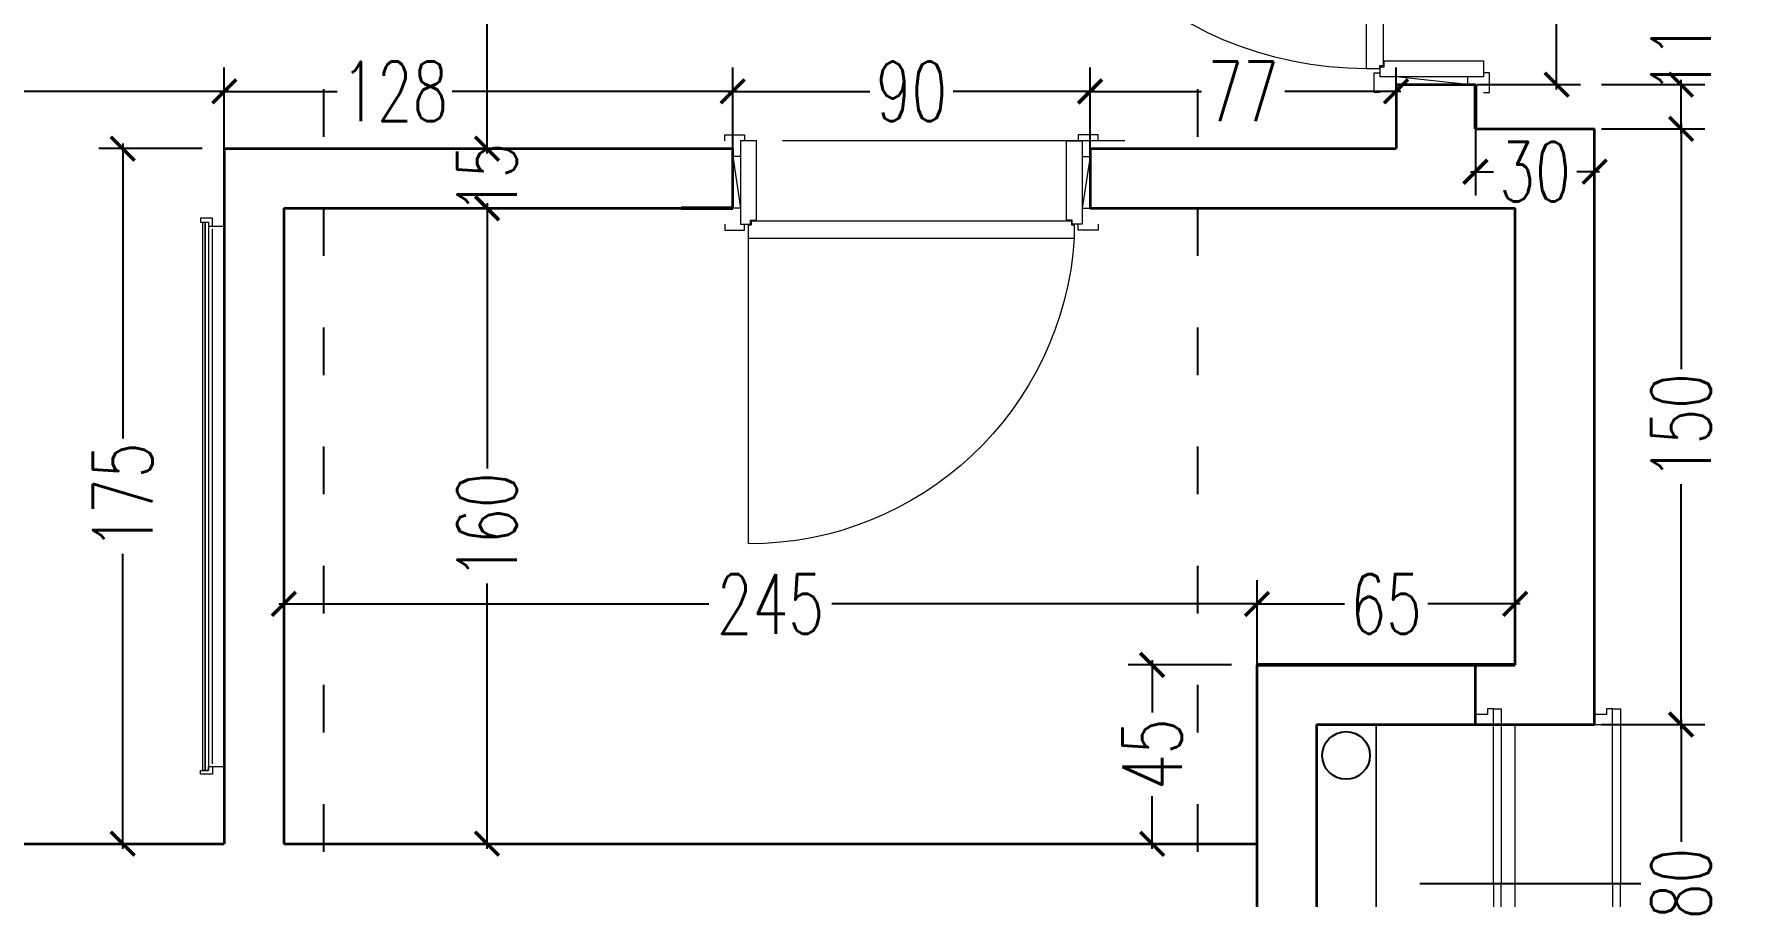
# Model space of a CAD drawing. Header units: centimetres. Extents: x -3207095 to 15275363, y -32656 to 4798027.
# Drawn here: x 685927.4 to 686358.5, y 4470238.6 to 4470455.8 of the extents above; entities that cross this region are included whole.
import ezdxf

# ---------------------------------------------------------------- set-up
doc = ezdxf.new("R2010")
doc.units = ezdxf.units.CM
doc.linetypes.add('ACAD_ISO03W100', pattern=[30, 12, -18])
doc.linetypes.add('DUZ', pattern=[500, 500])
doc.layers.get('0').update_dxf_attribs({"color": 1, "linetype": 'DUZ'})
for name, color, linetype in [('0 MC MAHAL', 94, 'Continuous'), ('DIM', 1, 'DUZ'), ('pen.kap.olc', 205, 'Continuous'), ('TESİSAT', 57, 'Continuous')]:
    doc.layers.add(name, color=color, linetype=linetype)
for name, color, linetype, lineweight in [('DUV', 220, 'Continuous', 50), ('DUVAR', 7, 'Continuous', 35), ('FE_MOBTEF.2', 33, 'Continuous', 18), ('iç duvar', 7, 'Continuous', 50), ('KAPEN', 151, 'Continuous', 9)]:
    doc.layers.add(name, color=color, linetype=linetype, lineweight=lineweight)
doc.styles.add('DIM', font='ROMANSTW.SHX', dxfattribs={"width": 0.7})
doc.dimstyles.new('1_100', dxfattribs={"dimtxt": 15, "dimasz": 6, "dimexe": 6, "dimexo": 0, "dimgap": 2, "dimtad": 0, "dimdec": 1, "dimzin": 11, "dimdsep": 46, "dimtxsty": 'DIM', "dimblk": 'ARCHTICK', "dimcen": 3, "dimdle": 1.25, "dimclrt": 2, "dimadec": 0, "dimazin": 0, "dimtfac": 1.25, "dimtdec": 1, "dimtix": 1, "dimtofl": 0, "dimtmove": 1, "dimatfit": 3, "dimldrblk": 'ARCHTICK', "dimfxl": 20, "dimfxlon": 1, "dimtolj": 1, "dimtzin": 0, "dimarcsym": 0})

# ---------------------------------------------------------------- blocks, each defined once
blk = doc.blocks.new('new block')
at = {"layer": 'KAPEN'}
for p, q in [((105202.0528, 48261.8596), (105202.0198, 48261.8596)), ((105202.0528, 48261.8526), (105202.0528, 48261.8596)), ((105202.0628, 48261.8526), (105202.0528, 48261.8526)), ((105202.0628, 48261.0466), (105202.0628, 48261.8526)), ((105201.2498, 48261.0396), (105202.0528, 48261.0396)), ((105202.0528, 48261.0466), (105202.0628, 48261.0466)), ((105202.0528, 48261.0396), (105202.0528, 48261.0466))]:
    blk.add_line(p, q, dxfattribs=at)
for points in [[(105202.0548, 48261.9196), (105202.0398, 48261.9196), (105202.0398, 48261.8696), (105202.0548, 48261.8696)], [(105202.2248, 48261.8796), (105202.2248, 48261.8996), (105202.0948, 48261.8796), (105202.0948, 48261.8996)], [(105202.2648, 48261.9196), (105202.2798, 48261.9196), (105202.2798, 48261.8696), (105202.2648, 48261.8696)], [(105202.0198, 48261.0396), (105202.0198, 48261.8596)], [(105202.0548, 48260.9796), (105202.0398, 48260.9796), (105202.0398, 48261.0296), (105202.0548, 48261.0296)], [(105202.2648, 48260.9796), (105202.2798, 48260.9796), (105202.2798, 48261.0296), (105202.2648, 48261.0296)], [(105202.2248, 48261.0196), (105202.2248, 48260.9996), (105202.0948, 48261.0196), (105202.0948, 48260.9996)]]:
    blk.add_lwpolyline(points, dxfattribs=at)
for points in [[(105202.0548, 48261.8796), (105202.0548, 48261.8546), (105202.0648, 48261.8546), (105202.0648, 48261.8396), (105202.2648, 48261.8396), (105202.2648, 48261.8796)], [(105202.0548, 48261.0196), (105202.0548, 48261.0446), (105202.0648, 48261.0446), (105202.0648, 48261.0596), (105202.2648, 48261.0596), (105202.2648, 48261.0196)]]:
    blk.add_lwpolyline(points, close=True, dxfattribs=at)
blk.add_arc((105202.0715, 48261.0396), 0.8216, 93.6023, 180, dxfattribs=at)
blk = doc.blocks.new('K210')
for p, q in [((0.04, 0.985), (0.04, 0.032)), ((0.96, 0.032), (0.96, 0.065)), ((0.04, 0.032), (0.047, 0.032)), ((0.047, 0.032), (0.047, 0.022)), ((0.047, 0.022), (0.953, 0.022)), ((0.953, 0.032), (0.96, 0.032)), ((0.953, 0.022), (0.953, 0.032))]:
    blk.add_line(p, q)
for points in [[(-0.02, 0.03), (-0.02, 0.045), (0.03, 0.045), (0.03, 0.03)], [(0.04, 0.065), (0.96, 0.065)], [(1.02, 0.03), (1.02, 0.045), (0.97, 0.045), (0.97, 0.03)], [(0.02, -0.19), (0, -0.19), (0.02, -0.01), (0, -0.01)], [(0.98, -0.19), (1, -0.19), (0.98, -0.01), (1, -0.01)], [(-0.02, -0.23), (-0.02, -0.245), (0.03, -0.245), (0.03, -0.23)], [(1.02, -0.23), (1.02, -0.245), (0.97, -0.245), (0.97, -0.23)]]:
    blk.add_lwpolyline(points)
for points in [[(0.02, 0.03), (0.045, 0.03), (0.045, 0.02), (0.06, 0.02), (0.06, -0.23), (0.02, -0.23)], [(0.98, 0.03), (0.955, 0.03), (0.955, 0.02), (0.94, 0.02), (0.94, -0.23), (0.98, -0.23)]]:
    blk.add_lwpolyline(points, close=True)
blk.add_arc((0.04, 0.065), 0.92, 0, 90)
blk = doc.blocks.new('rgtkjıtdkfgölv')
at = {"layer": 'FE_MOBTEF.2'}
for p, q in [((104445.9076, 48877.9319), (104445.9076, 48877.9619)), ((104447.2679, 48877.9319), (104447.2679, 48877.9619)), ((104445.9079, 48877.9319), (104445.8879, 48877.9319)), ((104445.8879, 48877.9319), (104445.8879, 48877.9019)), ((104445.8879, 48877.9019), (104445.8979, 48877.9019)), ((104445.8979, 48877.9139), (104445.8979, 48877.9219)), ((104445.8979, 48877.9219), (104447.2779, 48877.9219)), ((104445.8979, 48877.9219), (104445.9079, 48877.9219)), ((104445.8979, 48877.9019), (104445.8979, 48877.9219)), ((104445.8979, 48877.9079), (104445.8979, 48877.9139)), ((104445.8979, 48877.9139), (104447.2779, 48877.9139)), ((104447.2779, 48877.9139), (104445.8979, 48877.9139)), ((104447.2779, 48877.9079), (104445.8979, 48877.9079)), ((104445.9079, 48877.9219), (104445.9079, 48877.9319)), ((104447.2612, 48877.9319), (104445.9143, 48877.9319)), ((104447.2679, 48877.9319), (104447.2879, 48877.9319)), ((104447.2679, 48877.9219), (104447.2679, 48877.9319)), ((104447.2779, 48877.9219), (104447.2679, 48877.9219)), ((104447.2779, 48877.9019), (104447.2779, 48877.9219)), ((104447.2779, 48877.9219), (104447.2779, 48877.9139)), ((104447.2779, 48877.9139), (104447.2779, 48877.9079)), ((104447.2879, 48877.9019), (104447.2779, 48877.9019)), ((104447.2879, 48877.9319), (104447.2879, 48877.9019))]:
    blk.add_line(p, q, dxfattribs=at)
blk = doc.blocks.new('_ArchTick')
at = {"color": 0, "linetype": 'ByBlock', "const_width": 0.15}
blk.add_lwpolyline([(-0.5, -0.5), (0.5, 0.5)], dxfattribs=at)
blk = doc.blocks.new('*D558')
at = {"layer": 'Defpoints', "color": 0, "linetype": 'Continuous', "lineweight": 5, "transparency": 16777216}
for p in [(686495.2, 4472434.78), (686315.2, 4472416.97), (686495.2, 1.81)]:
    blk.add_point(p, dxfattribs=at)
at = {"layer": 'DIM', "color": 0, "linetype": 'Continuous', "lineweight": -2, "transparency": 16777216}
for p, q in [((686315.2, 4472416.97), (686315.2, 4472440.78)), ((686495.2, 4472414.78), (686495.2, 4472440.78)), ((686313.95, 4472434.78), (686390.7, 4472434.78)), ((686496.45, 4472434.78), (686419.7, 4472434.78))]:
    blk.add_line(p, q, dxfattribs=at)
at = {"layer": 'DIM', "color": 0, "linetype": 'Continuous', "lineweight": -2, "transparency": 16777216, "xscale": 6, "yscale": 6, "zscale": 6, "rotation": 180}
blk.add_blockref('_ArchTick', (686315.2, 4472434.78), dxfattribs=at)
at = {"layer": 'DIM', "color": 0, "linetype": 'Continuous', "lineweight": -2, "transparency": 16777216, "xscale": 6, "yscale": 6, "zscale": 6}
blk.add_blockref('_ArchTick', (686495.2, 4472434.78), dxfattribs=at)
at = {"layer": 'DIM', "color": 2, "linetype": 'Continuous', "lineweight": 5, "transparency": 16777216, "insert": (686405.2, 4472434.78), "char_height": 15, "attachment_point": 5, "style": 'DIM'}
blk.add_mtext('\\A1;180', dxfattribs=at)
blk = doc.blocks.new('*D693')
at = {"layer": 'Defpoints', "color": 0, "linetype": 'Continuous', "lineweight": 5, "transparency": 16777216}
for p in [(686320.2, 4470281.97), (686341.97, 4470281.97), (686320.2, 4470201.97)]:
    blk.add_point(p, dxfattribs=at)
at = {"layer": 'DIM', "color": 0, "linetype": 'Continuous', "lineweight": -2, "transparency": 16777216}
for p, q in [((686321.97, 4470281.97), (686347.97, 4470281.97)), ((686341.97, 4470283.22), (686341.97, 4470252.47)), ((686341.97, 4470200.72), (686341.97, 4470231.47)), ((686321.97, 4470201.97), (686347.97, 4470201.97))]:
    blk.add_line(p, q, dxfattribs=at)
at = {"layer": 'DIM', "color": 0, "linetype": 'Continuous', "lineweight": -2, "transparency": 16777216, "xscale": 6, "yscale": 6, "zscale": 6}
for p, rotation in [((686341.97, 4470281.97), 90), ((686341.97, 4470201.97), 270)]:
    blk.add_blockref('_ArchTick', p, dxfattribs=dict(at, rotation=rotation))
at = {"layer": 'DIM', "color": 2, "linetype": 'Continuous', "lineweight": 5, "transparency": 16777216, "insert": (686341.97, 4470241.97), "char_height": 15, "attachment_point": 5, "rotation": 90, "style": 'DIM'}
blk.add_mtext('\\A1;80', dxfattribs=at)
blk = doc.blocks.new('*D694')
at = {"layer": 'Defpoints', "color": 0, "linetype": 'Continuous', "lineweight": 5, "transparency": 16777216}
for p in [(686320.2, 4470431.97), (686341.97, 4470431.97), (686320.2, 4470281.97)]:
    blk.add_point(p, dxfattribs=at)
at = {"layer": 'DIM', "color": 0, "linetype": 'Continuous', "lineweight": -2, "transparency": 16777216}
for p, q in [((686321.97, 4470431.97), (686347.97, 4470431.97)), ((686341.97, 4470433.22), (686341.97, 4470371.47)), ((686341.97, 4470280.72), (686341.97, 4470342.47)), ((686321.97, 4470281.97), (686347.97, 4470281.97))]:
    blk.add_line(p, q, dxfattribs=at)
at = {"layer": 'DIM', "color": 0, "linetype": 'Continuous', "lineweight": -2, "transparency": 16777216, "xscale": 6, "yscale": 6, "zscale": 6}
for p, rotation in [((686341.97, 4470431.97), 90), ((686341.97, 4470281.97), 270)]:
    blk.add_blockref('_ArchTick', p, dxfattribs=dict(at, rotation=rotation))
at = {"layer": 'DIM', "color": 2, "linetype": 'Continuous', "lineweight": 5, "transparency": 16777216, "insert": (686341.97, 4470356.97), "char_height": 15, "attachment_point": 5, "rotation": 90, "style": 'DIM'}
blk.add_mtext('\\A1;150', dxfattribs=at)
blk = doc.blocks.new('*D695')
at = {"layer": 'Defpoints', "color": 0, "linetype": 'Continuous', "lineweight": 5, "transparency": 16777216}
for p in [(686290.2, 4470543.08), (686310.61, 4470543.08), (686290.2, 4470443.08)]:
    blk.add_point(p, dxfattribs=at)
at = {"layer": 'DIM', "color": 0, "linetype": 'Continuous', "lineweight": -2, "transparency": 16777216}
for p, q in [((686290.61, 4470543.08), (686316.61, 4470543.08)), ((686310.61, 4470544.33), (686310.61, 4470507.58)), ((686310.61, 4470441.83), (686310.61, 4470478.58)), ((686290.61, 4470443.08), (686316.61, 4470443.08))]:
    blk.add_line(p, q, dxfattribs=at)
at = {"layer": 'DIM', "color": 0, "linetype": 'Continuous', "lineweight": -2, "transparency": 16777216, "xscale": 6, "yscale": 6, "zscale": 6}
for p, rotation in [((686310.61, 4470543.08), 90), ((686310.61, 4470443.08), 270)]:
    blk.add_blockref('_ArchTick', p, dxfattribs=dict(at, rotation=rotation))
at = {"layer": 'DIM', "color": 2, "linetype": 'Continuous', "lineweight": 5, "transparency": 16777216, "insert": (686310.61, 4470493.08), "char_height": 15, "attachment_point": 5, "rotation": 90, "style": 'DIM'}
blk.add_mtext('\\A1;100', dxfattribs=at)
blk = doc.blocks.new('*D697')
at = {"layer": 'Defpoints', "color": 0, "linetype": 'Continuous', "lineweight": 5, "transparency": 16777216}
for p in [(686316.61, 4470443.08), (686341.97, 4470443.08), (686320.2, 4470431.97)]:
    blk.add_point(p, dxfattribs=at)
at = {"layer": 'DIM', "color": 0, "linetype": 'Continuous', "lineweight": -2, "transparency": 16777216}
for p, q in [((686341.97, 4470430.72), (686341.97, 4470444.33)), ((686321.97, 4470443.08), (686347.97, 4470443.08)), ((686321.97, 4470431.97), (686347.97, 4470431.97))]:
    blk.add_line(p, q, dxfattribs=at)
at = {"layer": 'DIM', "color": 0, "linetype": 'Continuous', "lineweight": -2, "transparency": 16777216, "xscale": 6, "yscale": 6, "zscale": 6}
for p, rotation in [((686341.97, 4470443.08), 90), ((686341.97, 4470431.97), 270)]:
    blk.add_blockref('_ArchTick', p, dxfattribs=dict(at, rotation=rotation))
at = {"layer": 'DIM', "color": 2, "linetype": 'Continuous', "lineweight": 5, "transparency": 16777216, "insert": (686341.97, 4470456.47), "char_height": 15, "attachment_point": 5, "rotation": 90, "style": 'DIM'}
blk.add_mtext('\\A1;11.1', dxfattribs=at)
blk = doc.blocks.new('*D720')
at = {"layer": 'Defpoints', "color": 0, "linetype": 'Continuous', "lineweight": 5, "transparency": 16777216}
for p in [(686290.2, 4470431.97), (686320.2, 4470431.97), (686320.2, 4470421.16)]:
    blk.add_point(p, dxfattribs=at)
at = {"layer": 'DIM', "color": 0, "linetype": 'Continuous', "lineweight": -2, "transparency": 16777216}
for p, q in [((686290.2, 4470431.97), (686290.2, 4470415.16)), ((686320.2, 4470431.97), (686320.2, 4470415.16)), ((686288.95, 4470421.16), (686294.7, 4470421.16)), ((686321.45, 4470421.16), (686315.7, 4470421.16))]:
    blk.add_line(p, q, dxfattribs=at)
at = {"layer": 'DIM', "color": 0, "linetype": 'Continuous', "lineweight": -2, "transparency": 16777216, "xscale": 6, "yscale": 6, "zscale": 6, "rotation": 180}
blk.add_blockref('_ArchTick', (686290.2, 4470421.16), dxfattribs=at)
at = {"layer": 'DIM', "color": 0, "linetype": 'Continuous', "lineweight": -2, "transparency": 16777216, "xscale": 6, "yscale": 6, "zscale": 6}
blk.add_blockref('_ArchTick', (686320.2, 4470421.16), dxfattribs=at)
at = {"layer": 'DIM', "color": 2, "linetype": 'Continuous', "lineweight": 5, "transparency": 16777216, "insert": (686305.2, 4470421.16), "char_height": 15, "attachment_point": 5, "style": 'DIM'}
blk.add_mtext('\\A1;30', dxfattribs=at)
blk = doc.blocks.new('*D740')
at = {"layer": 'Defpoints', "color": 0, "linetype": 'Continuous', "lineweight": 5, "transparency": 16777216}
for p in [(686025.2, 4470548.97), (686025.2, 4470426.97), (686041.35, 4470426.97)]:
    blk.add_point(p, dxfattribs=at)
at = {"layer": 'DIM', "color": 0, "linetype": 'Continuous', "lineweight": -2, "transparency": 16777216}
for p, q in [((686025.2, 4470548.97), (686047.35, 4470548.97)), ((686041.35, 4470550.22), (686041.35, 4470502.47)), ((686041.35, 4470425.72), (686041.35, 4470473.47)), ((686025.2, 4470426.97), (686047.35, 4470426.97))]:
    blk.add_line(p, q, dxfattribs=at)
at = {"layer": 'DIM', "color": 0, "linetype": 'Continuous', "lineweight": -2, "transparency": 16777216, "xscale": 6, "yscale": 6, "zscale": 6}
for p, rotation in [((686041.35, 4470548.97), 90), ((686041.35, 4470426.97), 270)]:
    blk.add_blockref('_ArchTick', p, dxfattribs=dict(at, rotation=rotation))
at = {"layer": 'DIM', "color": 2, "linetype": 'Continuous', "lineweight": 5, "transparency": 16777216, "insert": (686041.35, 4470487.97), "char_height": 15, "attachment_point": 5, "rotation": 90, "style": 'DIM'}
blk.add_mtext('\\A1;122', dxfattribs=at)
blk = doc.blocks.new('*D741')
at = {"layer": 'Defpoints', "color": 0, "linetype": 'Continuous', "lineweight": 5, "transparency": 16777216}
for p in [(685975.2, 4470426.97), (685949.64, 4470251.97), (685975.2, 4470251.97)]:
    blk.add_point(p, dxfattribs=at)
at = {"layer": 'DIM', "color": 0, "linetype": 'Continuous', "lineweight": -2, "transparency": 16777216}
for p, q in [((685969.64, 4470426.97), (685943.64, 4470426.97)), ((685949.64, 4470428.22), (685949.64, 4470353.97)), ((685949.64, 4470250.72), (685949.64, 4470324.97)), ((685969.64, 4470251.97), (685943.64, 4470251.97))]:
    blk.add_line(p, q, dxfattribs=at)
at = {"layer": 'DIM', "color": 0, "linetype": 'Continuous', "lineweight": -2, "transparency": 16777216, "xscale": 6, "yscale": 6, "zscale": 6}
for p, rotation in [((685949.64, 4470426.97), 90), ((685949.64, 4470251.97), 270)]:
    blk.add_blockref('_ArchTick', p, dxfattribs=dict(at, rotation=rotation))
at = {"layer": 'DIM', "color": 2, "linetype": 'Continuous', "lineweight": 5, "transparency": 16777216, "insert": (685949.64, 4470339.47), "char_height": 15, "attachment_point": 5, "rotation": 90, "style": 'DIM'}
blk.add_mtext('\\A1;175', dxfattribs=at)
blk = doc.blocks.new('*D742')
at = {"layer": 'Defpoints', "color": 0, "linetype": 'Continuous', "lineweight": 5, "transparency": 16777216}
for p in [(685990.2, 4470312.35), (685990.2, 4470296.97), (686235.2, 4470296.97)]:
    blk.add_point(p, dxfattribs=at)
at = {"layer": 'DIM', "color": 0, "linetype": 'Continuous', "lineweight": -2, "transparency": 16777216}
for p, q in [((685990.2, 4470296.97), (685990.2, 4470318.35)), ((686235.2, 4470296.97), (686235.2, 4470318.35)), ((685988.95, 4470312.35), (686097.2, 4470312.35)), ((686236.45, 4470312.35), (686128.2, 4470312.35))]:
    blk.add_line(p, q, dxfattribs=at)
at = {"layer": 'DIM', "color": 0, "linetype": 'Continuous', "lineweight": -2, "transparency": 16777216, "xscale": 6, "yscale": 6, "zscale": 6, "rotation": 180}
blk.add_blockref('_ArchTick', (685990.2, 4470312.35), dxfattribs=at)
at = {"layer": 'DIM', "color": 0, "linetype": 'Continuous', "lineweight": -2, "transparency": 16777216, "xscale": 6, "yscale": 6, "zscale": 6}
blk.add_blockref('_ArchTick', (686235.2, 4470312.35), dxfattribs=at)
at = {"layer": 'DIM', "color": 2, "linetype": 'Continuous', "lineweight": 5, "transparency": 16777216, "insert": (686112.7, 4470312.35), "char_height": 15, "attachment_point": 5, "style": 'DIM'}
blk.add_mtext('\\A1;245', dxfattribs=at)
blk = doc.blocks.new('*D743')
at = {"layer": 'Defpoints', "color": 0, "linetype": 'Continuous', "lineweight": 5, "transparency": 16777216}
for p in [(686300.2, 4470312.35), (686235.2, 4470296.97), (686300.2, 4470296.97)]:
    blk.add_point(p, dxfattribs=at)
at = {"layer": 'DIM', "color": 0, "linetype": 'Continuous', "lineweight": -2, "transparency": 16777216}
for p, q in [((686235.2, 4470296.97), (686235.2, 4470318.35)), ((686300.2, 4470296.97), (686300.2, 4470318.35)), ((686233.95, 4470312.35), (686257.2, 4470312.35)), ((686301.45, 4470312.35), (686278.2, 4470312.35))]:
    blk.add_line(p, q, dxfattribs=at)
at = {"layer": 'DIM', "color": 0, "linetype": 'Continuous', "lineweight": -2, "transparency": 16777216, "xscale": 6, "yscale": 6, "zscale": 6, "rotation": 180}
blk.add_blockref('_ArchTick', (686235.2, 4470312.35), dxfattribs=at)
at = {"layer": 'DIM', "color": 0, "linetype": 'Continuous', "lineweight": -2, "transparency": 16777216, "xscale": 6, "yscale": 6, "zscale": 6}
blk.add_blockref('_ArchTick', (686300.2, 4470312.35), dxfattribs=at)
at = {"layer": 'DIM', "color": 2, "linetype": 'Continuous', "lineweight": 5, "transparency": 16777216, "insert": (686267.7, 4470312.35), "char_height": 15, "attachment_point": 5, "style": 'DIM'}
blk.add_mtext('\\A1;65', dxfattribs=at)
blk = doc.blocks.new('*D744')
at = {"layer": 'Defpoints', "color": 0, "linetype": 'Continuous', "lineweight": 5, "transparency": 16777216}
for p in [(686025.2, 4470426.97), (686025.2, 4470411.97), (686041.35, 4470411.97)]:
    blk.add_point(p, dxfattribs=at)
at = {"layer": 'DIM', "color": 0, "linetype": 'Continuous', "lineweight": -2, "transparency": 16777216}
for p, q in [((686041.35, 4470426.97), (686041.35, 4470432.97)), ((686025.2, 4470426.97), (686047.35, 4470426.97)), ((686025.2, 4470411.97), (686047.35, 4470411.97)), ((686041.35, 4470411.97), (686041.35, 4470405.97))]:
    blk.add_line(p, q, dxfattribs=at)
at = {"layer": 'DIM', "color": 0, "linetype": 'Continuous', "lineweight": -2, "transparency": 16777216, "xscale": 6, "yscale": 6, "zscale": 6}
for p, rotation in [((686041.35, 4470426.97), 270), ((686041.35, 4470411.97), 90)]:
    blk.add_blockref('_ArchTick', p, dxfattribs=dict(at, rotation=rotation))
at = {"layer": 'DIM', "color": 2, "linetype": 'Continuous', "lineweight": 5, "transparency": 16777216, "insert": (686041.35, 4470419.47), "char_height": 15, "attachment_point": 5, "rotation": 90, "style": 'DIM'}
blk.add_mtext('\\A1;15', dxfattribs=at)
blk = doc.blocks.new('*D746')
at = {"layer": 'Defpoints', "color": 0, "linetype": 'Continuous', "lineweight": 5, "transparency": 16777216}
for p in [(686025.2, 4470411.97), (686038.84, 4470251.97), (686041.35, 4470251.97)]:
    blk.add_point(p, dxfattribs=at)
at = {"layer": 'DIM', "color": 0, "linetype": 'Continuous', "lineweight": -2, "transparency": 16777216}
for p, q in [((686025.2, 4470411.97), (686047.35, 4470411.97)), ((686041.35, 4470413.22), (686041.35, 4470346.47)), ((686041.35, 4470250.72), (686041.35, 4470317.47)), ((686038.84, 4470251.97), (686047.35, 4470251.97))]:
    blk.add_line(p, q, dxfattribs=at)
at = {"layer": 'DIM', "color": 0, "linetype": 'Continuous', "lineweight": -2, "transparency": 16777216, "xscale": 6, "yscale": 6, "zscale": 6}
for p, rotation in [((686041.35, 4470411.97), 90), ((686041.35, 4470251.97), 270)]:
    blk.add_blockref('_ArchTick', p, dxfattribs=dict(at, rotation=rotation))
at = {"layer": 'DIM', "color": 2, "linetype": 'Continuous', "lineweight": 5, "transparency": 16777216, "insert": (686041.35, 4470331.97), "char_height": 15, "attachment_point": 5, "rotation": 90, "style": 'DIM'}
blk.add_mtext('\\A1;160', dxfattribs=at)
blk = doc.blocks.new('*D747')
at = {"layer": 'Defpoints', "color": 0, "linetype": 'Continuous', "lineweight": 5, "transparency": 16777216}
for p in [(686193.2, 4470441.39), (686193.2, 4470426.97), (686270.2, 4470426.97)]:
    blk.add_point(p, dxfattribs=at)
at = {"layer": 'DIM', "color": 0, "linetype": 'Continuous', "lineweight": -2, "transparency": 16777216}
for p, q in [((686193.2, 4470426.97), (686193.2, 4470447.39)), ((686270.2, 4470426.97), (686270.2, 4470447.39)), ((686191.95, 4470441.39), (686221.2, 4470441.39)), ((686271.45, 4470441.39), (686242.2, 4470441.39))]:
    blk.add_line(p, q, dxfattribs=at)
at = {"layer": 'DIM', "color": 0, "linetype": 'Continuous', "lineweight": -2, "transparency": 16777216, "xscale": 6, "yscale": 6, "zscale": 6, "rotation": 180}
blk.add_blockref('_ArchTick', (686193.2, 4470441.39), dxfattribs=at)
at = {"layer": 'DIM', "color": 0, "linetype": 'Continuous', "lineweight": -2, "transparency": 16777216, "xscale": 6, "yscale": 6, "zscale": 6}
blk.add_blockref('_ArchTick', (686270.2, 4470441.39), dxfattribs=at)
at = {"layer": 'DIM', "color": 2, "linetype": 'Continuous', "lineweight": 5, "transparency": 16777216, "insert": (686231.7, 4470441.39), "char_height": 15, "attachment_point": 5, "style": 'DIM'}
blk.add_mtext('\\A1;77', dxfattribs=at)
blk = doc.blocks.new('*D748')
at = {"layer": 'Defpoints', "color": 0, "linetype": 'Continuous', "lineweight": 5, "transparency": 16777216}
for p in [(686103.2, 4470441.39), (686193.2, 4470426.97), (686103.2, 4470424.97)]:
    blk.add_point(p, dxfattribs=at)
at = {"layer": 'DIM', "color": 0, "linetype": 'Continuous', "lineweight": -2, "transparency": 16777216}
for p, q in [((686103.2, 4470424.97), (686103.2, 4470447.39)), ((686193.2, 4470426.97), (686193.2, 4470447.39)), ((686101.95, 4470441.39), (686137.7, 4470441.39)), ((686194.45, 4470441.39), (686158.7, 4470441.39))]:
    blk.add_line(p, q, dxfattribs=at)
at = {"layer": 'DIM', "color": 0, "linetype": 'Continuous', "lineweight": -2, "transparency": 16777216, "xscale": 6, "yscale": 6, "zscale": 6, "rotation": 180}
blk.add_blockref('_ArchTick', (686103.2, 4470441.39), dxfattribs=at)
at = {"layer": 'DIM', "color": 0, "linetype": 'Continuous', "lineweight": -2, "transparency": 16777216, "xscale": 6, "yscale": 6, "zscale": 6}
blk.add_blockref('_ArchTick', (686193.2, 4470441.39), dxfattribs=at)
at = {"layer": 'DIM', "color": 2, "linetype": 'Continuous', "lineweight": 5, "transparency": 16777216, "insert": (686148.2, 4470441.39), "char_height": 15, "attachment_point": 5, "style": 'DIM'}
blk.add_mtext('\\A1;90', dxfattribs=at)
blk = doc.blocks.new('*D736')
at = {"layer": 'Defpoints', "color": 0, "linetype": 'Continuous', "lineweight": 5, "transparency": 16777216}
for p in [(685975.2, 4470441.39), (685975.2, 4470424.97), (686103.2, 4470424.97)]:
    blk.add_point(p, dxfattribs=at)
at = {"layer": 'DIM', "color": 0, "linetype": 'Continuous', "lineweight": -2, "transparency": 16777216}
for p, q in [((685975.2, 4470424.97), (685975.2, 4470447.39)), ((686103.2, 4470424.97), (686103.2, 4470447.39)), ((685973.95, 4470441.39), (686003.61, 4470441.39)), ((686104.45, 4470441.39), (686032.61, 4470441.39))]:
    blk.add_line(p, q, dxfattribs=at)
at = {"layer": 'DIM', "color": 0, "linetype": 'Continuous', "lineweight": -2, "transparency": 16777216, "xscale": 6, "yscale": 6, "zscale": 6, "rotation": 180}
blk.add_blockref('_ArchTick', (685975.2, 4470441.39), dxfattribs=at)
at = {"layer": 'DIM', "color": 0, "linetype": 'Continuous', "lineweight": -2, "transparency": 16777216, "xscale": 6, "yscale": 6, "zscale": 6}
blk.add_blockref('_ArchTick', (686103.2, 4470441.39), dxfattribs=at)
at = {"layer": 'DIM', "color": 2, "linetype": 'Continuous', "lineweight": 5, "transparency": 16777216, "insert": (686018.11, 4470441.39), "char_height": 15, "attachment_point": 5, "style": 'DIM'}
blk.add_mtext('\\A1;128', dxfattribs=at)
blk = doc.blocks.new('*D749')
at = {"layer": 'Defpoints', "color": 0, "linetype": 'Continuous', "lineweight": 5, "transparency": 16777216}
for p in [(685475.2, 4470441.39), (685475.2, 4470426.97), (685975.2, 4470426.97)]:
    blk.add_point(p, dxfattribs=at)
at = {"layer": 'DIM', "color": 0, "linetype": 'Continuous', "lineweight": -2, "transparency": 16777216}
for p, q in [((685475.2, 4470426.97), (685475.2, 4470447.39)), ((685975.2, 4470426.97), (685975.2, 4470447.39)), ((685473.95, 4470441.39), (685709.7, 4470441.39)), ((685976.45, 4470441.39), (685740.7, 4470441.39))]:
    blk.add_line(p, q, dxfattribs=at)
at = {"layer": 'DIM', "color": 0, "linetype": 'Continuous', "lineweight": -2, "transparency": 16777216, "xscale": 6, "yscale": 6, "zscale": 6, "rotation": 180}
blk.add_blockref('_ArchTick', (685475.2, 4470441.39), dxfattribs=at)
at = {"layer": 'DIM', "color": 0, "linetype": 'Continuous', "lineweight": -2, "transparency": 16777216, "xscale": 6, "yscale": 6, "zscale": 6}
blk.add_blockref('_ArchTick', (685975.2, 4470441.39), dxfattribs=at)
at = {"layer": 'DIM', "color": 2, "linetype": 'Continuous', "lineweight": 5, "transparency": 16777216, "insert": (685725.2, 4470441.39), "char_height": 15, "attachment_point": 5, "style": 'DIM'}
blk.add_mtext('\\A1;500', dxfattribs=at)
blk = doc.blocks.new('*D775')
at = {"layer": 'Defpoints', "color": 0, "linetype": 'Continuous', "lineweight": 5, "transparency": 16777216}
for p in [(686208.8, 4470296.97), (686235.2, 4470296.97), (686235.2, 4470251.97)]:
    blk.add_point(p, dxfattribs=at)
at = {"layer": 'DIM', "color": 0, "linetype": 'Continuous', "lineweight": -2, "transparency": 16777216}
for p, q in [((686228.8, 4470296.97), (686202.8, 4470296.97)), ((686208.8, 4470298.22), (686208.8, 4470284.97)), ((686208.8, 4470250.72), (686208.8, 4470263.97)), ((686228.8, 4470251.97), (686202.8, 4470251.97))]:
    blk.add_line(p, q, dxfattribs=at)
at = {"layer": 'DIM', "color": 0, "linetype": 'Continuous', "lineweight": -2, "transparency": 16777216, "xscale": 6, "yscale": 6, "zscale": 6}
for p, rotation in [((686208.8, 4470296.97), 90), ((686208.8, 4470251.97), 270)]:
    blk.add_blockref('_ArchTick', p, dxfattribs=dict(at, rotation=rotation))
at = {"layer": 'DIM', "color": 2, "linetype": 'Continuous', "lineweight": 5, "transparency": 16777216, "insert": (686208.8, 4470274.47), "char_height": 15, "attachment_point": 5, "rotation": 90, "style": 'DIM'}
blk.add_mtext('\\A1;45', dxfattribs=at)

msp = doc.modelspace()

# ---------------------------------------------------------------- linework, layer by layer
at = {"color": 232, "linetype": 'ACAD_ISO03W100'}
for p, q in [((686000.2, 4472511.97), (686000.2, 4469381.97)), ((686220.2, 4472511.97), (686220.2, 4469381.97))]:
    msp.add_line(p, q, dxfattribs=at)
at = {"layer": 'DUV'}
for p, q in [((686290.2, 4470443.08), (686290.2, 4470431.97)), ((686090.2, 4470411.97), (686103.2, 4470411.97)), ((686235.2, 4470296.97), (686300.2, 4470296.97))]:
    msp.add_line(p, q, dxfattribs=at)
at = {"layer": 'DUVAR'}
for p, q in [((686270.2, 4470443.08), (686270.2, 4470426.97)), ((686270.2, 4470443.08), (686290.2, 4470443.08)), ((686290.2, 4470431.97), (686290.2, 4470443.08)), ((686290.2, 4470431.97), (686320.2, 4470431.97)), ((686320.2, 4470281.97), (686320.2, 4470431.97)), ((685975.2, 4470426.97), (685975.2, 4470251.97)), ((685975.2, 4470426.97), (686103.2, 4470426.97)), ((686103.2, 4470411.97), (686103.2, 4470426.97)), ((686193.2, 4470426.97), (686270.2, 4470426.97)), ((686193.2, 4470426.97), (686193.2, 4470411.97)), ((685990.2, 4470411.97), (685990.2, 4470251.97)), ((685990.2, 4470411.97), (686103.2, 4470411.97)), ((686193.2, 4470411.97), (686300.2, 4470411.97)), ((686300.2, 4470296.97), (686300.2, 4470411.97)), ((686235.2, 4470186.97), (686235.2, 4470296.97)), ((686235.2, 4470296.97), (686290.2, 4470296.97)), ((686235.2, 4470251.97), (686235.2, 4470296.97)), ((686235.2, 4470296.97), (686300.2, 4470296.97)), ((686290.2, 4470281.97), (686290.2, 4470296.97)), ((686250.2, 4470281.97), (686250.2, 4470201.97)), ((686250.2, 4470281.97), (686290.2, 4470281.97)), ((686250.2, 4470281.97), (686250.2, 4470201.97)), ((686250.2, 4470281.97), (686320.2, 4470281.97)), ((685475.2, 4470251.97), (685975.2, 4470251.97)), ((685990.2, 4470251.97), (686235.2, 4470251.97))]:
    msp.add_line(p, q, dxfattribs=at)
at = {"layer": 'iç duvar', "color": 7, "lineweight": 18}
msp.add_line((686265.16, 4470281.97), (686265.16, 4470201.97), dxfattribs=at)
at = {"layer": 'KAPEN'}
for p, q in [((686201.94, 4470428.97), (686115.74, 4470428.97)), ((686265.16, 4470201.97), (686265.16, 4470281.97)), ((686300.2, 4470201.97), (686300.2, 4470281.97))]:
    msp.add_line(p, q, dxfattribs=at)
for points in [[(686294.7, 4470281.97), (686294.7, 4470285.97), (686293.2, 4470285.97), (686293.2, 4470284.47), (686290.2, 4470284.47), (686290.2, 4470281.97), (686294.7, 4470281.97)], [(686294.7, 4470281.97), (686294.7, 4470285.97), (686293.2, 4470285.97), (686293.2, 4470284.47), (686290.2, 4470284.47), (686290.2, 4470281.97), (686294.7, 4470281.97)], [(686324.7, 4470281.97), (686324.7, 4470285.97), (686323.2, 4470285.97), (686323.2, 4470284.47), (686320.2, 4470284.47), (686320.2, 4470281.97), (686324.7, 4470281.97)], [(686324.7, 4470281.97), (686324.7, 4470285.97), (686323.2, 4470285.97), (686323.2, 4470284.47), (686320.2, 4470284.47), (686320.2, 4470281.97), (686324.7, 4470281.97)]]:
    msp.add_lwpolyline(points, close=True, dxfattribs=at)
for points in [[(686294.7, 4470241.97), (686294.7, 4470285.97), (686296.7, 4470285.97), (686296.7, 4470241.97)], [(686324.7, 4470241.97), (686324.7, 4470285.97), (686326.7, 4470285.97), (686326.7, 4470241.97)], [(686294.7, 4470241.97), (686294.7, 4470197.97), (686296.7, 4470197.97), (686296.7, 4470241.97)], [(686324.7, 4470241.97), (686324.7, 4470197.97), (686326.7, 4470197.97), (686326.7, 4470241.97)]]:
    msp.add_lwpolyline(points, dxfattribs=at)
at = {"layer": 'pen.kap.olc'}
msp.add_lwpolyline([(686276.22, 4470241.97), (686331.8, 4470241.97)], dxfattribs=at)
at = {"layer": 'TESİSAT', "color": 8}
msp.add_circle((686257.63, 4470274.2), 6, dxfattribs=at)
msp.add_circle((686257.63, 4470274.2), 6, dxfattribs=at)

# ---------------------------------------------------------------- block references
at = {"xscale": -100, "yscale": 100, "zscale": 100, "rotation": 270}
msp.add_blockref('new block', (-4139996.76, -6049797.52), dxfattribs=at)
at = {"layer": '0 MC MAHAL', "xscale": 100, "yscale": 100, "zscale": 100, "rotation": 270}
msp.add_blockref('rgtkjıtdkfgölv', (-4201820.99, 14914998.24), dxfattribs=at)
at = {"layer": 'KAPEN', "xscale": -100, "yscale": 100, "zscale": 100, "rotation": 90}
msp.add_blockref('K210', (686269.2, 4470543.08), dxfattribs=at)

# ---------------------------------------------------------------- dimensions: what is measured, and where the dimension line sits
at = {"layer": 'DIM', "linetype": 'Continuous', "lineweight": 5}
for base, p1, p2, picture, middle in [((686495.2, 4472434.78), (686315.2, 4472416.97), (686495.2, 1.81), '*D558', (686405.2, 4472434.78)), ((685475.2, 4470441.39), (685975.2, 4470426.97), (685475.2, 4470426.97), '*D749', (685725.2, 4470441.39)), ((686103.2, 4470441.39), (686193.2, 4470426.97), (686103.2, 4470424.97), '*D748', (686148.2, 4470441.39)), ((686193.2, 4470441.39), (686270.2, 4470426.97), (686193.2, 4470426.97), '*D747', (686231.7, 4470441.39)), ((686320.2, 4470421.16), (686290.2, 4470431.97), (686320.2, 4470431.97), '*D720', (686305.2, 4470421.16)), ((685990.2, 4470312.35), (686235.2, 4470296.97), (685990.2, 4470296.97), '*D742', (686112.7, 4470312.35)), ((686300.2, 4470312.35), (686235.2, 4470296.97), (686300.2, 4470296.97), '*D743', (686267.7, 4470312.35))]:
    dim = msp.add_linear_dim(base=base, p1=p1, p2=p2, dimstyle='1_100', dxfattribs=at)
    dim.commit()
    dim.dimension.update_dxf_attribs({"geometry": picture, "text_midpoint": middle})
for base, p1, p2, picture, middle in [((686041.35, 4470426.97), (686025.2, 4470548.97), (686025.2, 4470426.97), '*D740', (686041.35, 4470487.97)), ((686310.61, 4470543.08), (686290.2, 4470443.08), (686290.2, 4470543.08), '*D695', (686310.61, 4470493.08)), ((686341.97, 4470431.97), (686320.2, 4470281.97), (686320.2, 4470431.97), '*D694', (686341.97, 4470356.97)), ((686041.35, 4470411.97), (686025.2, 4470426.97), (686025.2, 4470411.97), '*D744', (686041.35, 4470419.47)), ((685949.64, 4470251.97), (685975.2, 4470426.97), (685975.2, 4470251.97), '*D741', (685949.64, 4470339.47)), ((686041.35, 4470251.97), (686025.2, 4470411.97), (686038.84, 4470251.97), '*D746', (686041.35, 4470331.97)), ((686208.8, 4470296.97), (686235.2, 4470251.97), (686235.2, 4470296.97), '*D775', (686208.8, 4470274.47)), ((686341.97, 4470281.97), (686320.2, 4470201.97), (686320.2, 4470281.97), '*D693', (686341.97, 4470241.97))]:
    dim = msp.add_linear_dim(base=base, p1=p1, p2=p2, angle=90, dimstyle='1_100', dxfattribs=at)
    dim.commit()
    dim.dimension.update_dxf_attribs({"geometry": picture, "text_midpoint": middle})
dim = msp.add_linear_dim(base=(686341.97, 4470443.08), p1=(686320.2, 4470431.97), p2=(686316.61, 4470443.08), angle=90, dimstyle='1_100', dxfattribs=at)
dim.commit()
dim.dimension.update_dxf_attribs({"geometry": '*D697', "text_midpoint": (686341.97, 4470456.47), "dimtype": 160})
dim = msp.add_linear_dim(base=(685975.2, 4470441.39), p1=(686103.2, 4470424.97), p2=(685975.2, 4470424.97), dimstyle='1_100', dxfattribs=at)
dim.commit()
dim.dimension.update_dxf_attribs({"geometry": '*D736', "text_midpoint": (686018.11, 4470441.39), "dimtype": 160})

doc.saveas('drawing.dxf')
